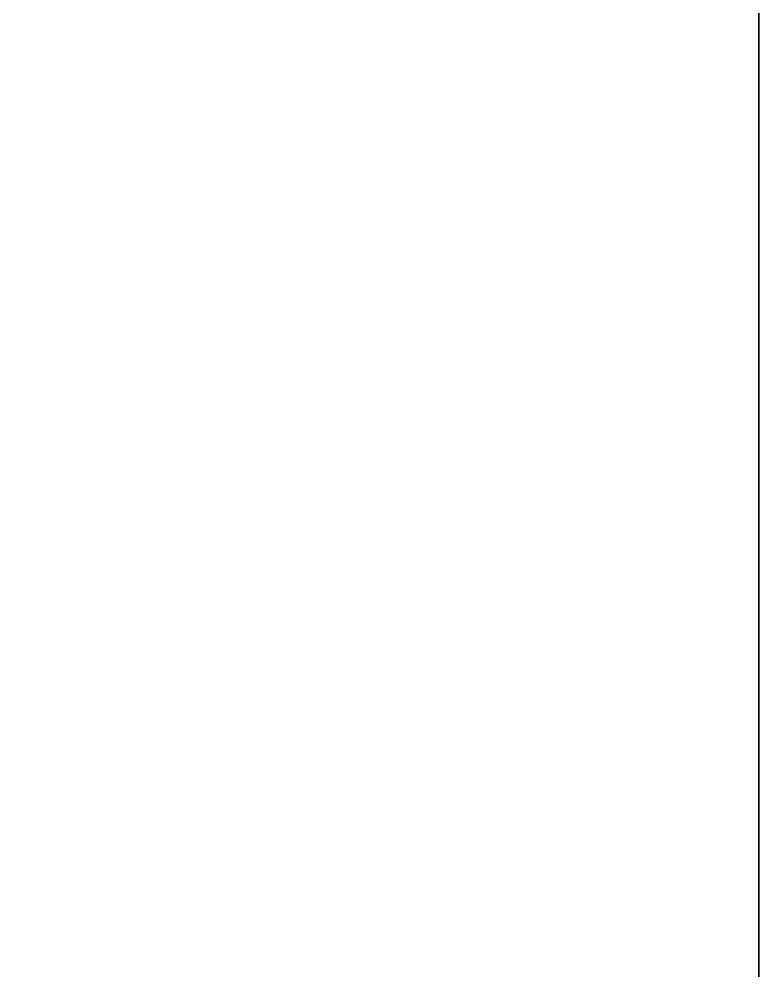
# Model space of a CAD drawing. Header units: metres. Extents: x 0 to 2.08, y -0.12 to 5.68.
# Drawn here: x 1.6032 to 1.7571, y 4.2719 to 4.4699 of the extents above; entities that cross this region are included whole.
import ezdxf

# ---------------------------------------------------------------- set-up
doc = ezdxf.new("R2010")
doc.units = ezdxf.units.M
doc.header["$LTSCALE"] = 65.185185
for name, color, linetype in [('3', 7, 'CONTINUOUS'), ('31', 7, 'CONTINUOUS'), ('8', 7, 'CONTINUOUS')]:
    doc.layers.add(name, color=color, linetype=linetype)

msp = doc.modelspace()

# ---------------------------------------------------------------- linework, layer by layer
at = {"layer": '3', "color": 2, "linetype": 'CONTINUOUS'}
for points in [[(0.15, 2.53502, 0.09868), (0.23, 2.53502, 0.09868), (1.75709, 5.6798, 0.09868), (0.15, 2.53502, 0.09868)], [(0.15, 5.6798, 0.09868), (0.15, 2.53502, 0.09868), (1.75709, 5.6798, 0.09868), (0.15, 5.6798, 0.09868)], [(1.75709, 5.6798, 0.09868), (0.23, 2.53502, 0.09868), (1.75709, 2.34701, 0.09868), (1.75709, 5.6798, 0.09868)]]:
    msp.add_3dface(points, dxfattribs=at)
at = {"layer": '31', "color": 2, "linetype": 'CONTINUOUS'}
for points in [[(1.75709, 5.6798, 0.09868), (1.75709, 2.34701, 0.09868), (1.75709, 2.75153, -0.92232), (1.75709, 5.6798, 0.09868)], [(1.75709, 5.6798, -0.92232), (1.75709, 5.6798, 0.09868), (1.75709, 2.75153, -0.92232), (1.75709, 5.6798, -0.92232)]]:
    msp.add_3dface(points, dxfattribs=at)
at = {"layer": '8', "color": 2, "linetype": 'CONTINUOUS'}
for points in [[(0.35, 5.6798, -0.92232), (1.75709, 5.6798, -0.92232), (1.75709, 2.75153, -0.92232), (0.35, 5.6798, -0.92232)], [(0.35, 2.75153, -0.92232), (0.35, 5.6798, -0.92232), (1.75709, 2.75153, -0.92232), (0.35, 2.75153, -0.92232)]]:
    msp.add_3dface(points, dxfattribs=at)

doc.saveas('drawing.dxf')
